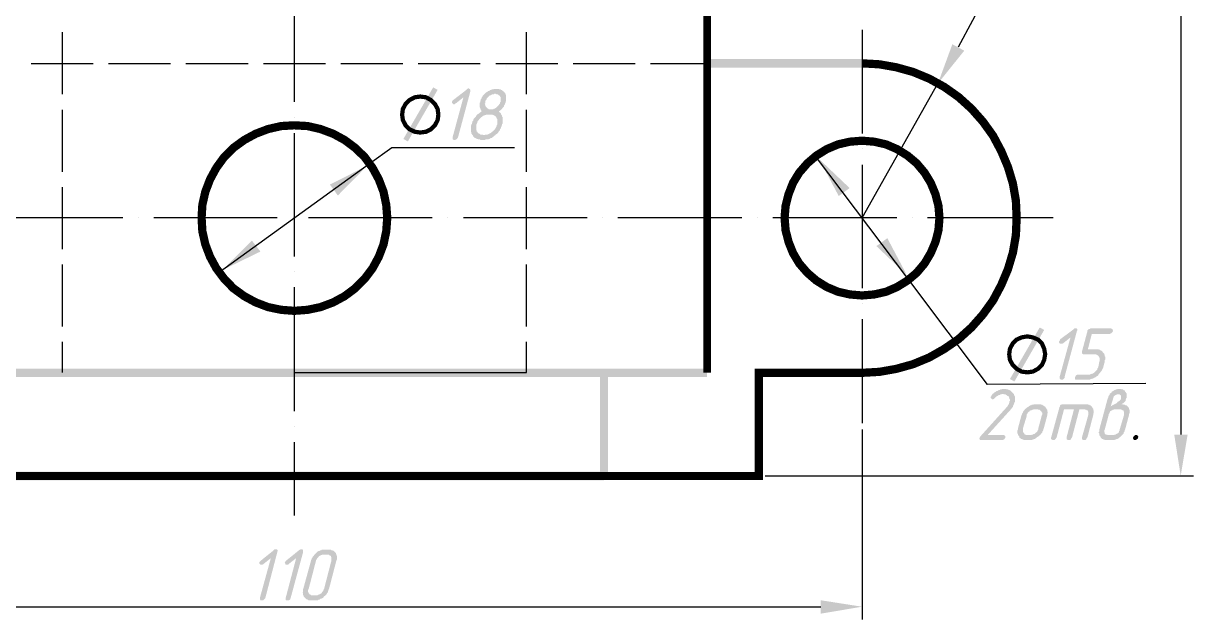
# Model space of a CAD drawing. Header units: millimetres. Extents: x -170 to 957, y 8 to 306.
# Drawn here: x -106.7 to 6.7, y 44.6 to 102.4 of the extents above; entities that cross this region are included whole.
import ezdxf

# ---------------------------------------------------------------- set-up
doc = ezdxf.new("R2010")
doc.units = ezdxf.units.MM

msp = doc.modelspace()

# ---------------------------------------------------------------- hatches: boundary and pattern name
at = {"transparency": 33554687}
for points in [[(-64.572, 91.314), (-64.62, 91.266), (-64.668, 91.169), (-64.717, 91.121), (-64.765, 91.121), (-64.861, 91.073), (-64.909, 91.073), (-64.957, 91.073), (-65.053, 91.121), (-65.053, 91.121), (-65.101, 91.169), (-65.101, 91.266), (-65.101, 91.314), (-64.043, 95.21), (-64.765, 94.632), (-64.861, 94.584), (-64.909, 94.536), (-64.957, 94.536), (-65.005, 94.536), (-65.053, 94.584), (-65.101, 94.632), (-65.149, 94.681), (-65.149, 94.729), (-65.149, 94.777), (-65.101, 94.873), (-65.053, 94.921), (-65.005, 94.969), (-63.755, 95.931), (-63.706, 95.979), (-63.658, 96.027), (-63.562, 96.075), (-63.514, 96.075), (-63.466, 96.027), (-63.418, 96.027), (-63.418, 95.979), (-63.37, 95.931), (-63.37, 95.883), (-63.37, 95.787), (-63.37, 95.787)], [(-5.796, 68.082), (-5.796, 67.986), (-5.844, 67.938), (-5.892, 67.89), (-5.94, 67.842), (-6.037, 67.842), (-6.085, 67.842), (-6.181, 67.842), (-6.229, 67.89), (-6.229, 67.89), (-6.277, 67.938), (-6.277, 67.986), (-6.277, 68.082), (-5.219, 71.93), (-5.94, 71.353), (-6.037, 71.305), (-6.085, 71.305), (-6.133, 71.305), (-6.181, 71.305), (-6.277, 71.353), (-6.277, 71.353), (-6.325, 71.449), (-6.325, 71.497), (-6.325, 71.545), (-6.277, 71.593), (-6.229, 71.69), (-6.229, 71.738), (-4.93, 72.7), (-4.882, 72.748), (-4.834, 72.796), (-4.738, 72.796), (-4.69, 72.796), (-4.642, 72.796), (-4.594, 72.748), (-4.594, 72.748), (-4.545, 72.7), (-4.545, 72.603), (-4.594, 72.555), (-4.594, 72.555)], [(-3.151, 72.267), (-3.535, 70.776), (-2.814, 70.776), (-2.766, 70.776), (-2.67, 70.776), (-2.622, 70.776), (-2.525, 70.776), (-2.477, 70.728), (-2.429, 70.728), (-2.381, 70.728), (-2.333, 70.679), (-2.237, 70.631), (-2.189, 70.631), (-2.141, 70.583), (-2.092, 70.535), (-2.092, 70.487), (-2.044, 70.439), (-1.996, 70.391), (-1.948, 70.343), (-1.948, 70.295), (-1.9, 70.199), (-1.9, 70.15), (-1.9, 70.102), (-1.852, 70.054), (-1.852, 69.958), (-1.852, 69.91), (-1.852, 69.814), (-1.852, 69.766), (-1.9, 69.718), (-1.9, 69.621), (-1.9, 69.573), (-2.044, 69.044), (-2.044, 68.996), (-2.092, 68.9), (-2.141, 68.852), (-2.141, 68.804), (-2.189, 68.707), (-2.237, 68.659), (-2.285, 68.611), (-2.333, 68.515), (-2.381, 68.467), (-2.429, 68.419), (-2.477, 68.371), (-2.525, 68.275), (-2.573, 68.226), (-2.622, 68.178), (-2.718, 68.13), (-2.766, 68.082), (-2.862, 68.034), (-2.91, 68.034), (-2.958, 67.986), (-3.054, 67.938), (-3.103, 67.938), (-3.199, 67.89), (-3.247, 67.89), (-3.343, 67.842), (-3.391, 67.842), (-3.487, 67.842), (-3.535, 67.842), (-3.632, 67.842), (-4.594, 67.842), (-4.69, 67.842), (-4.738, 67.842), (-4.786, 67.89), (-4.786, 67.938), (-4.786, 68.034), (-4.786, 68.082), (-4.738, 68.13), (-4.69, 68.226), (-4.69, 68.226), (-4.642, 68.275), (-4.545, 68.323), (-4.497, 68.323), (-4.449, 68.323), (-3.487, 68.323), (-3.391, 68.323), (-3.343, 68.323), (-3.247, 68.371), (-3.199, 68.371), (-3.103, 68.419), (-3.054, 68.419), (-3.006, 68.467), (-2.91, 68.515), (-2.91, 68.515), (-2.862, 68.563), (-2.766, 68.659), (-2.718, 68.707), (-2.67, 68.756), (-2.622, 68.804), (-2.622, 68.9), (-2.573, 68.948), (-2.525, 69.044), (-2.525, 69.044), (-2.429, 69.573), (-2.381, 69.621), (-2.381, 69.718), (-2.381, 69.766), (-2.381, 69.814), (-2.381, 69.91), (-2.429, 69.958), (-2.429, 70.006), (-2.477, 70.054), (-2.477, 70.102), (-2.525, 70.15), (-2.573, 70.199), (-2.622, 70.199), (-2.67, 70.247), (-2.718, 70.247), (-2.766, 70.295), (-2.862, 70.295), (-2.91, 70.295), (-2.958, 70.295), (-3.92, 70.295), (-4.016, 70.295), (-4.064, 70.343), (-4.113, 70.343), (-4.113, 70.391), (-4.113, 70.487), (-4.113, 70.535), (-4.113, 70.535), (-3.583, 72.507), (-3.583, 72.603), (-3.535, 72.652), (-3.487, 72.7), (-3.439, 72.748), (-3.343, 72.748), (-3.295, 72.796), (-3.295, 72.796), (-1.275, 72.796), (-1.227, 72.748), (-1.179, 72.748), (-1.13, 72.7), (-1.13, 72.652), (-1.082, 72.555), (-1.13, 72.507), (-1.13, 72.459), (-1.179, 72.411), (-1.227, 72.363), (-1.275, 72.315), (-1.323, 72.315), (-1.419, 72.267), (-1.419, 72.267)], [(-10.943, 65.004), (-13.251, 62.455), (-11.712, 62.455), (-11.664, 62.455), (-11.568, 62.407), (-11.568, 62.407), (-11.52, 62.31), (-11.52, 62.262), (-11.52, 62.214), (-11.568, 62.166), (-11.616, 62.07), (-11.616, 62.07), (-11.712, 62.022), (-11.76, 61.974), (-11.856, 61.974), (-11.856, 61.974), (-13.828, 61.974), (-13.925, 61.974), (-13.973, 61.974), (-14.021, 62.022), (-14.021, 62.07), (-14.069, 62.118), (-14.021, 62.166), (-14.021, 62.214), (-13.973, 62.31), (-13.925, 62.358), (-11.327, 65.244), (-11.279, 65.341), (-11.231, 65.389), (-11.183, 65.485), (-11.183, 65.533), (-11.135, 65.629), (-11.135, 65.629), (-11.135, 65.725), (-11.087, 65.773), (-11.087, 65.822), (-11.087, 65.918), (-11.135, 65.966), (-11.135, 66.014), (-11.183, 66.11), (-11.183, 66.158), (-11.231, 66.206), (-11.279, 66.254), (-11.327, 66.254), (-11.375, 66.303), (-11.424, 66.351), (-11.472, 66.351), (-11.52, 66.399), (-11.568, 66.399), (-11.664, 66.399), (-11.712, 66.447), (-11.76, 66.447), (-11.856, 66.447), (-11.905, 66.399), (-12.001, 66.399), (-12.049, 66.351), (-12.145, 66.351), (-12.145, 66.351), (-12.241, 66.303), (-12.289, 66.254), (-12.385, 66.206), (-12.434, 66.158), (-12.482, 66.11), (-12.53, 66.062), (-12.578, 66.014), (-12.626, 65.966), (-12.77, 65.918), (-12.818, 65.918), (-12.866, 65.966), (-12.915, 66.014), (-12.963, 66.062), (-12.963, 66.11), (-12.963, 66.158), (-12.915, 66.206), (-12.866, 66.303), (-12.866, 66.303), (-12.818, 66.351), (-12.77, 66.447), (-12.674, 66.495), (-12.626, 66.543), (-12.578, 66.591), (-12.482, 66.639), (-12.434, 66.687), (-12.385, 66.735), (-12.289, 66.735), (-12.241, 66.784), (-12.145, 66.832), (-12.049, 66.832), (-12.001, 66.88), (-11.953, 66.88), (-11.905, 66.88), (-11.808, 66.928), (-11.808, 66.928), (-11.712, 66.928), (-11.664, 66.928), (-11.616, 66.928), (-11.52, 66.928), (-11.472, 66.928), (-11.375, 66.88), (-11.327, 66.88), (-11.279, 66.88), (-11.183, 66.832), (-11.135, 66.832), (-11.087, 66.784), (-11.039, 66.784), (-10.991, 66.735), (-10.943, 66.687), (-10.894, 66.639), (-10.846, 66.591), (-10.798, 66.543), (-10.798, 66.543), (-10.75, 66.495), (-10.702, 66.447), (-10.702, 66.399), (-10.654, 66.303), (-10.654, 66.254), (-10.606, 66.206), (-10.606, 66.158), (-10.606, 66.062), (-10.606, 66.014), (-10.606, 65.966), (-10.606, 65.87), (-10.606, 65.822), (-10.606, 65.725), (-10.606, 65.677), (-10.654, 65.629), (-10.654, 65.581), (-10.702, 65.485), (-10.702, 65.437), (-10.75, 65.341), (-10.798, 65.292), (-10.798, 65.196), (-10.846, 65.148), (-10.894, 65.1), (-10.943, 65.004)], [(-4.882, 64.956), (-5.844, 64.956), (-6.566, 62.214), (-6.614, 62.166), (-6.662, 62.07), (-6.71, 62.022), (-6.758, 61.974), (-6.854, 61.974), (-6.902, 61.974), (-6.95, 61.974), (-6.998, 62.022), (-7.047, 62.022), (-7.095, 62.07), (-7.095, 62.166), (-7.095, 62.214), (-6.277, 65.196), (-6.229, 65.244), (-6.229, 65.341), (-6.181, 65.389), (-6.133, 65.389), (-6.037, 65.437), (-5.988, 65.437), (-5.94, 65.437), (-3.728, 65.437), (-3.68, 65.437), (-3.583, 65.437), (-3.535, 65.437), (-3.487, 65.389), (-3.391, 65.389), (-3.343, 65.341), (-3.295, 65.341), (-3.247, 65.292), (-3.199, 65.244), (-3.151, 65.196), (-3.103, 65.148), (-3.103, 65.148), (-3.103, 65.1), (-3.054, 65.052), (-3.006, 65.004), (-3.006, 64.908), (-3.006, 64.86), (-2.958, 64.811), (-2.958, 64.763), (-2.958, 64.667), (-2.958, 64.619), (-3.006, 64.523), (-3.006, 64.475), (-3.006, 64.427), (-3.583, 62.214), (-3.632, 62.166), (-3.68, 62.07), (-3.728, 62.022), (-3.776, 61.974), (-3.872, 61.974), (-3.92, 61.974), (-3.968, 61.974), (-4.064, 62.022), (-4.064, 62.022), (-4.113, 62.07), (-4.113, 62.166), (-4.113, 62.214), (-3.487, 64.427), (-3.487, 64.523), (-3.487, 64.571), (-3.487, 64.667), (-3.487, 64.715), (-3.535, 64.763), (-3.535, 64.811), (-3.583, 64.86), (-3.632, 64.86), (-3.68, 64.908), (-3.776, 64.908), (-3.824, 64.956), (-3.872, 64.956), (-4.353, 64.956), (-5.075, 62.214), (-5.123, 62.166), (-5.171, 62.07), (-5.219, 62.022), (-5.267, 61.974), (-5.363, 61.974), (-5.411, 61.974), (-5.459, 61.974), (-5.507, 62.022), (-5.556, 62.022), (-5.604, 62.07), (-5.604, 62.166), (-5.604, 62.214)], [(0.842, 62.214), (0.89, 62.31), (0.938, 62.358), (0.986, 62.407), (1.034, 62.455), (1.13, 62.455), (1.178, 62.455), (1.226, 62.455), (1.274, 62.407), (1.323, 62.407), (1.323, 62.358), (1.371, 62.262), (1.323, 62.214), (1.323, 62.166), (1.274, 62.07), (1.226, 62.07), (1.178, 62.022), (1.082, 61.974), (1.034, 61.974), (0.938, 61.974), (0.89, 62.022), (0.89, 62.07), (0.842, 62.118), (0.842, 62.166), (0.842, 62.214)], [(-83.234, 46.678), (-83.283, 46.582), (-83.331, 46.534), (-83.379, 46.486), (-83.427, 46.438), (-83.523, 46.438), (-83.571, 46.438), (-83.619, 46.438), (-83.715, 46.438), (-83.715, 46.486), (-83.764, 46.534), (-83.764, 46.582), (-83.764, 46.678), (-82.705, 50.526), (-83.427, 49.949), (-83.523, 49.901), (-83.571, 49.901), (-83.619, 49.901), (-83.667, 49.901), (-83.715, 49.901), (-83.764, 49.949), (-83.812, 49.997), (-83.812, 50.093), (-83.812, 50.141), (-83.764, 50.19), (-83.715, 50.238), (-83.667, 50.286), (-82.417, 51.296), (-82.369, 51.344), (-82.321, 51.392), (-82.224, 51.392), (-82.176, 51.392), (-82.128, 51.392), (-82.08, 51.344), (-82.08, 51.344), (-82.032, 51.296), (-82.032, 51.2), (-82.08, 51.152), (-82.08, 51.103)], [(-80.781, 46.678), (-80.83, 46.582), (-80.83, 46.534), (-80.878, 46.486), (-80.974, 46.438), (-81.022, 46.438), (-81.07, 46.438), (-81.166, 46.438), (-81.214, 46.438), (-81.262, 46.486), (-81.262, 46.534), (-81.262, 46.582), (-81.262, 46.678), (-80.252, 50.526), (-80.974, 49.949), (-81.022, 49.901), (-81.118, 49.901), (-81.166, 49.901), (-81.214, 49.901), (-81.262, 49.901), (-81.311, 49.949), (-81.311, 49.997), (-81.359, 50.093), (-81.311, 50.141), (-81.311, 50.19), (-81.262, 50.238), (-81.214, 50.286), (-79.964, 51.296), (-79.868, 51.344), (-79.819, 51.392), (-79.771, 51.392), (-79.723, 51.392), (-79.675, 51.392), (-79.627, 51.344), (-79.579, 51.344), (-79.579, 51.296), (-79.579, 51.2), (-79.579, 51.152), (-79.579, 51.103)]]:
    msp.add_hatch(color=7, dxfattribs=at).paths.add_polyline_path(points)
h = msp.add_hatch(color=7, dxfattribs=at)
h.paths.add_polyline_path([(-61.398, 94.055), (-61.302, 94.055), (-61.253, 94.055), (-61.157, 94.055), (-61.109, 94.103), (-61.013, 94.103), (-60.965, 94.152), (-60.869, 94.2), (-60.821, 94.248), (-60.772, 94.296), (-60.724, 94.344), (-60.676, 94.392), (-60.628, 94.44), (-60.58, 94.536), (-60.532, 94.584), (-60.484, 94.632), (-60.484, 94.729), (-60.436, 94.777), (-60.436, 94.873), (-60.436, 94.921), (-60.436, 95.017), (-60.436, 95.065), (-60.436, 95.113), (-60.436, 95.21), (-60.484, 95.258), (-60.484, 95.306), (-60.532, 95.354), (-60.58, 95.402), (-60.628, 95.402), (-60.676, 95.45), (-60.724, 95.498), (-60.772, 95.498), (-60.821, 95.498), (-60.917, 95.546), (-60.965, 95.546), (-61.061, 95.546), (-61.109, 95.498), (-61.205, 95.498), (-61.253, 95.498), (-61.35, 95.45), (-61.398, 95.402), (-61.494, 95.402), (-61.542, 95.354), (-61.59, 95.306), (-61.638, 95.258), (-61.734, 95.162), (-61.783, 95.113), (-61.783, 95.065), (-61.831, 94.969), (-61.879, 94.921), (-61.927, 94.873), (-61.927, 94.777), (-61.927, 94.729), (-61.927, 94.632), (-61.975, 94.584), (-61.927, 94.488), (-61.927, 94.44), (-61.927, 94.392), (-61.879, 94.344), (-61.879, 94.296), (-61.831, 94.248), (-61.783, 94.2), (-61.734, 94.152), (-61.686, 94.103), (-61.638, 94.103), (-61.59, 94.055), (-61.542, 94.055), (-61.446, 94.055), (-61.398, 94.055)], flags=0)
h.paths.add_polyline_path([(-61.494, 93.526), (-61.59, 93.526), (-61.686, 93.526), (-61.734, 93.526), (-61.831, 93.526), (-61.879, 93.478), (-61.975, 93.478), (-62.023, 93.43), (-62.119, 93.43), (-62.167, 93.382), (-62.215, 93.334), (-62.312, 93.286), (-62.36, 93.238), (-62.408, 93.19), (-62.456, 93.141), (-62.504, 93.093), (-62.552, 92.997), (-62.6, 92.949), (-62.648, 92.901), (-62.696, 92.805), (-62.696, 92.757), (-62.745, 92.66), (-62.745, 92.612), (-62.793, 92.564), (-62.793, 92.468), (-62.793, 92.42), (-62.793, 92.324), (-62.793, 92.276), (-62.793, 92.228), (-62.793, 92.131), (-62.793, 92.083), (-62.793, 92.035), (-62.745, 91.987), (-62.745, 91.891), (-62.696, 91.891), (-62.696, 91.843), (-62.648, 91.795), (-62.6, 91.747), (-62.552, 91.698), (-62.504, 91.698), (-62.456, 91.65), (-62.408, 91.602), (-62.312, 91.602), (-62.264, 91.602), (-62.167, 91.602), (-62.119, 91.554), (-62.071, 91.554), (-61.975, 91.554), (-61.879, 91.602), (-61.831, 91.602), (-61.734, 91.602), (-61.686, 91.602), (-61.59, 91.65), (-61.542, 91.698), (-61.494, 91.698), (-61.398, 91.747), (-61.35, 91.795), (-61.302, 91.843), (-61.205, 91.891), (-61.157, 91.939), (-61.109, 91.987), (-61.061, 92.035), (-61.013, 92.083), (-60.965, 92.179), (-60.917, 92.228), (-60.869, 92.324), (-60.869, 92.372), (-60.821, 92.42), (-60.821, 92.516), (-60.772, 92.564), (-60.772, 92.612), (-60.772, 92.709), (-60.772, 92.757), (-60.772, 92.853), (-60.772, 92.901), (-60.772, 92.997), (-60.772, 93.045), (-60.772, 93.093), (-60.821, 93.141), (-60.821, 93.19), (-60.869, 93.238), (-60.869, 93.286), (-60.917, 93.334), (-60.965, 93.382), (-61.013, 93.43), (-61.061, 93.43), (-61.109, 93.478), (-61.157, 93.478), (-61.253, 93.526), (-61.302, 93.526), (-61.35, 93.526), (-61.446, 93.526), (-61.494, 93.526)], flags=0)
h.paths.add_polyline_path([(-60.628, 93.815), (-60.58, 93.767), (-60.532, 93.767), (-60.484, 93.719), (-60.436, 93.671), (-60.388, 93.622), (-60.388, 93.574), (-60.34, 93.478), (-60.292, 93.43), (-60.292, 93.382), (-60.292, 93.334), (-60.243, 93.286), (-60.243, 93.238), (-60.243, 93.141), (-60.243, 93.093), (-60.243, 93.045), (-60.243, 92.949), (-60.243, 92.901), (-60.243, 92.805), (-60.243, 92.757), (-60.243, 92.66), (-60.292, 92.612), (-60.292, 92.564), (-60.34, 92.468), (-60.34, 92.42), (-60.388, 92.324), (-60.388, 92.276), (-60.436, 92.179), (-60.484, 92.131), (-60.484, 92.083), (-60.532, 91.987), (-60.58, 91.939), (-60.628, 91.891), (-60.676, 91.795), (-60.724, 91.747), (-60.772, 91.698), (-60.821, 91.65), (-60.917, 91.602), (-60.917, 91.554), (-61.013, 91.506), (-61.061, 91.458), (-61.109, 91.41), (-61.205, 91.362), (-61.253, 91.314), (-61.302, 91.266), (-61.398, 91.266), (-61.446, 91.218), (-61.542, 91.169), (-61.59, 91.169), (-61.638, 91.121), (-61.734, 91.121), (-61.831, 91.121), (-61.879, 91.121), (-61.975, 91.073), (-62.023, 91.073), (-62.119, 91.073), (-62.167, 91.073), (-62.264, 91.073), (-62.312, 91.073), (-62.408, 91.073), (-62.456, 91.121), (-62.552, 91.121), (-62.6, 91.121), (-62.648, 91.169), (-62.745, 91.169), (-62.793, 91.218), (-62.841, 91.218), (-62.889, 91.266), (-62.937, 91.266), (-62.985, 91.314), (-63.033, 91.362), (-63.081, 91.41), (-63.129, 91.458), (-63.129, 91.506), (-63.177, 91.554), (-63.226, 91.602), (-63.226, 91.65), (-63.274, 91.698), (-63.274, 91.747), (-63.274, 91.795), (-63.322, 91.891), (-63.322, 91.939), (-63.322, 91.987), (-63.322, 92.083), (-63.322, 92.131), (-63.322, 92.228), (-63.322, 92.276), (-63.322, 92.324), (-63.322, 92.42), (-63.274, 92.516), (-63.274, 92.564), (-63.226, 92.612), (-63.226, 92.709), (-63.177, 92.757), (-63.177, 92.853), (-63.129, 92.901), (-63.081, 92.997), (-63.081, 93.045), (-63.033, 93.141), (-62.985, 93.19), (-62.937, 93.238), (-62.889, 93.286), (-62.841, 93.334), (-62.793, 93.43), (-62.745, 93.478), (-62.696, 93.526), (-62.648, 93.574), (-62.552, 93.622), (-62.504, 93.671), (-62.456, 93.719), (-62.36, 93.767), (-62.312, 93.815), (-62.264, 93.815), (-62.312, 93.863), (-62.312, 93.911), (-62.36, 94.007), (-62.408, 94.055), (-62.408, 94.103), (-62.408, 94.152), (-62.456, 94.248), (-62.456, 94.248), (-62.456, 94.344), (-62.456, 94.392), (-62.456, 94.488), (-62.456, 94.536), (-62.456, 94.584), (-62.456, 94.681), (-62.408, 94.729), (-62.408, 94.777), (-62.408, 94.873), (-62.36, 94.921), (-62.36, 95.017), (-62.312, 95.065), (-62.264, 95.162), (-62.264, 95.21), (-62.215, 95.258), (-62.167, 95.354), (-62.119, 95.402), (-62.071, 95.45), (-62.023, 95.498), (-61.927, 95.594), (-61.879, 95.643), (-61.879, 95.643), (-61.831, 95.691), (-61.734, 95.739), (-61.686, 95.787), (-61.638, 95.835), (-61.542, 95.835), (-61.494, 95.883), (-61.446, 95.931), (-61.35, 95.931), (-61.302, 95.979), (-61.205, 95.979), (-61.157, 95.979), (-61.061, 96.027), (-61.013, 96.027), (-60.917, 96.027), (-60.869, 96.027), (-60.772, 96.027), (-60.724, 96.027), (-60.628, 96.027), (-60.58, 95.979), (-60.484, 95.979), (-60.436, 95.979), (-60.388, 95.931), (-60.34, 95.931), (-60.292, 95.883), (-60.243, 95.835), (-60.195, 95.787), (-60.147, 95.787), (-60.099, 95.739), (-60.051, 95.691), (-60.051, 95.643), (-60.003, 95.594), (-59.955, 95.546), (-59.955, 95.45), (-59.907, 95.402), (-59.907, 95.354), (-59.907, 95.306), (-59.907, 95.21), (-59.907, 95.162), (-59.907, 95.065), (-59.907, 95.017), (-59.907, 94.969), (-59.907, 94.873), (-59.955, 94.777), (-59.955, 94.777), (-59.955, 94.729), (-60.003, 94.632), (-60.003, 94.584), (-60.051, 94.488), (-60.099, 94.44), (-60.099, 94.344), (-60.147, 94.296), (-60.195, 94.248), (-60.243, 94.2), (-60.292, 94.103), (-60.34, 94.055), (-60.388, 94.007), (-60.436, 93.959), (-60.532, 93.911), (-60.58, 93.863), (-60.628, 93.815)], flags=0)
h = msp.add_hatch(color=7, dxfattribs=at)
h.paths.add_polyline_path([(-0.457, 62.984), (-0.024, 64.427), (-0.024, 64.523), (-0.024, 64.571), (-0.024, 64.667), (-0.024, 64.715), (-0.072, 64.763), (-0.072, 64.811), (-0.12, 64.86), (-0.169, 64.86), (-0.217, 64.908), (-0.265, 64.908), (-0.361, 64.956), (-0.409, 64.956), (-0.89, 64.956), (-0.986, 64.956), (-1.034, 64.908), (-1.13, 64.908), (-1.179, 64.86), (-1.275, 64.811), (-1.275, 64.811), (-1.371, 64.763), (-1.419, 64.667), (-1.419, 64.619), (-1.467, 64.571), (-1.467, 64.523), (-1.515, 64.475), (-1.515, 64.427), (-1.9, 62.984), (-1.948, 62.888), (-1.948, 62.839), (-1.948, 62.743), (-1.9, 62.695), (-1.9, 62.647), (-1.9, 62.599), (-1.852, 62.551), (-1.804, 62.503), (-1.756, 62.503), (-1.66, 62.503), (-1.66, 62.455), (-1.563, 62.455), (-1.563, 62.455), (-1.082, 62.455), (-0.986, 62.455), (-0.938, 62.503), (-0.842, 62.503), (-0.794, 62.551), (-0.698, 62.599), (-0.698, 62.599), (-0.601, 62.647), (-0.553, 62.695), (-0.505, 62.791), (-0.505, 62.839), (-0.457, 62.888), (-0.457, 62.984)], flags=0)
h.paths.add_polyline_path([(-1.323, 65.244), (-1.082, 65.389), (-0.698, 65.581), (-0.649, 65.677), (-0.553, 65.725), (-0.505, 65.773), (-0.457, 65.773), (-0.409, 65.87), (-0.361, 65.918), (-0.313, 65.966), (-0.313, 66.014), (-0.313, 66.11), (-0.313, 66.158), (-0.313, 66.254), (-0.313, 66.303), (-0.361, 66.303), (-0.409, 66.351), (-0.457, 66.399), (-0.505, 66.399), (-0.601, 66.399), (-0.601, 66.399), (-0.698, 66.399), (-0.746, 66.399), (-0.794, 66.351), (-0.89, 66.351), (-0.89, 66.303), (-0.986, 66.254), (-1.034, 66.206), (-1.034, 66.158), (-1.082, 66.062), (-1.082, 66.014)], flags=0)
h.paths.add_polyline_path([(-0.265, 65.437), (-0.217, 65.437), (-0.12, 65.437), (-0.072, 65.389), (0.024, 65.389), (0.072, 65.389), (0.12, 65.341), (0.216, 65.341), (0.264, 65.292), (0.312, 65.244), (0.312, 65.196), (0.361, 65.196), (0.409, 65.148), (0.409, 65.1), (0.457, 65.052), (0.457, 64.956), (0.505, 64.908), (0.505, 64.86), (0.505, 64.811), (0.505, 64.715), (0.505, 64.667), (0.505, 64.571), (0.457, 64.523), (0.457, 64.427), (0.072, 62.984), (0.024, 62.888), (0.024, 62.839), (-0.024, 62.743), (-0.072, 62.695), (-0.072, 62.599), (-0.12, 62.551), (-0.169, 62.503), (-0.217, 62.455), (-0.313, 62.358), (-0.361, 62.31), (-0.409, 62.262), (-0.409, 62.262), (-0.505, 62.214), (-0.553, 62.166), (-0.601, 62.118), (-0.698, 62.07), (-0.746, 62.07), (-0.842, 62.022), (-0.89, 62.022), (-0.986, 61.974), (-1.034, 61.974), (-1.13, 61.974), (-1.179, 61.974), (-1.179, 61.974), (-1.708, 61.974), (-1.756, 61.974), (-1.852, 61.974), (-1.9, 61.974), (-1.948, 62.022), (-1.996, 62.022), (-2.092, 62.07), (-2.141, 62.07), (-2.189, 62.118), (-2.237, 62.166), (-2.285, 62.214), (-2.285, 62.262), (-2.333, 62.31), (-2.381, 62.358), (-2.381, 62.407), (-2.429, 62.455), (-2.429, 62.551), (-2.429, 62.599), (-2.477, 62.647), (-2.477, 62.743), (-2.429, 62.791), (-2.429, 62.888), (-2.429, 62.936), (-2.429, 62.984), (-1.611, 66.014), (-1.563, 66.11), (-1.563, 66.158), (-1.515, 66.254), (-1.467, 66.303), (-1.419, 66.399), (-1.419, 66.447), (-1.371, 66.495), (-1.275, 66.543), (-1.227, 66.639), (-1.179, 66.687), (-1.13, 66.687), (-1.082, 66.735), (-0.986, 66.784), (-0.938, 66.832), (-0.89, 66.832), (-0.794, 66.88), (-0.746, 66.88), (-0.649, 66.928), (-0.601, 66.928), (-0.505, 66.928), (-0.457, 66.928), (-0.409, 66.928), (-0.313, 66.928), (-0.265, 66.88), (-0.217, 66.88), (-0.12, 66.88), (-0.072, 66.832), (-0.024, 66.784), (0.024, 66.784), (0.072, 66.735), (0.072, 66.687), (0.12, 66.639), (0.168, 66.591), (0.168, 66.543), (0.216, 66.495), (0.216, 66.447), (0.216, 66.351), (0.216, 66.303), (0.216, 66.254), (0.216, 66.158), (0.216, 66.062), (0.168, 66.014), (0.168, 65.966), (0.12, 65.87), (0.12, 65.773), (0.072, 65.725), (0.024, 65.677), (0.024, 65.677), (-0.024, 65.629), (-0.072, 65.581), (-0.12, 65.533), (-0.217, 65.485), (-0.265, 65.437)], flags=0)
h = msp.add_hatch(color=7, dxfattribs=at)
h.paths.add_polyline_path([(-7.816, 63.08), (-7.864, 62.984), (-7.864, 62.936), (-7.912, 62.839), (-7.96, 62.791), (-7.96, 62.695), (-8.009, 62.647), (-8.057, 62.599), (-8.105, 62.551), (-8.153, 62.455), (-8.249, 62.407), (-8.297, 62.358), (-8.345, 62.31), (-8.345, 62.31), (-8.441, 62.262), (-8.49, 62.214), (-8.538, 62.166), (-8.634, 62.118), (-8.682, 62.07), (-8.778, 62.07), (-8.826, 62.022), (-8.922, 62.022), (-8.971, 61.974), (-9.067, 61.974), (-9.115, 61.974), (-9.211, 61.974), (-9.211, 61.974), (-9.5, 61.974), (-9.596, 61.974), (-9.644, 61.974), (-9.74, 61.974), (-9.788, 62.022), (-9.836, 62.022), (-9.884, 62.07), (-9.981, 62.07), (-10.029, 62.118), (-10.077, 62.166), (-10.125, 62.166), (-10.173, 62.214), (-10.173, 62.262), (-10.173, 62.31), (-10.221, 62.358), (-10.269, 62.407), (-10.269, 62.455), (-10.317, 62.503), (-10.317, 62.551), (-10.365, 62.647), (-10.365, 62.695), (-10.365, 62.743), (-10.365, 62.839), (-10.365, 62.888), (-10.317, 62.984), (-10.317, 63.032), (-10.317, 63.08), (-9.981, 64.331), (-9.932, 64.427), (-9.932, 64.475), (-9.884, 64.571), (-9.836, 64.619), (-9.836, 64.667), (-9.788, 64.763), (-9.74, 64.811), (-9.692, 64.86), (-9.644, 64.956), (-9.596, 65.004), (-9.5, 65.052), (-9.451, 65.1), (-9.451, 65.1), (-9.403, 65.148), (-9.307, 65.196), (-9.259, 65.244), (-9.163, 65.292), (-9.115, 65.341), (-9.019, 65.341), (-8.971, 65.389), (-8.922, 65.389), (-8.826, 65.389), (-8.778, 65.437), (-8.682, 65.437), (-8.634, 65.437), (-8.586, 65.437), (-8.297, 65.437), (-8.201, 65.437), (-8.153, 65.437), (-8.105, 65.437), (-8.009, 65.389), (-7.96, 65.389), (-7.912, 65.341), (-7.864, 65.341), (-7.816, 65.292), (-7.768, 65.244), (-7.72, 65.244), (-7.672, 65.196), (-7.624, 65.148), (-7.624, 65.1), (-7.576, 65.052), (-7.528, 65.004), (-7.528, 64.956), (-7.479, 64.908), (-7.479, 64.86), (-7.479, 64.763), (-7.431, 64.715), (-7.431, 64.667), (-7.431, 64.571), (-7.479, 64.523), (-7.479, 64.427), (-7.479, 64.379), (-7.479, 64.331)], flags=0)
h.paths.add_polyline_path([(-8.345, 63.08), (-8.009, 64.331), (-7.96, 64.427), (-7.96, 64.475), (-7.96, 64.571), (-7.96, 64.619), (-8.009, 64.667), (-8.009, 64.715), (-8.057, 64.763), (-8.105, 64.811), (-8.153, 64.86), (-8.201, 64.908), (-8.249, 64.908), (-8.297, 64.908), (-8.393, 64.956), (-8.441, 64.956), (-8.73, 64.956), (-8.778, 64.956), (-8.874, 64.908), (-8.922, 64.908), (-9.019, 64.86), (-9.067, 64.86), (-9.163, 64.811), (-9.163, 64.763), (-9.259, 64.715), (-9.307, 64.667), (-9.355, 64.619), (-9.403, 64.523), (-9.451, 64.475), (-9.451, 64.379), (-9.451, 64.331), (-9.836, 63.08), (-9.836, 62.984), (-9.836, 62.936), (-9.836, 62.839), (-9.836, 62.791), (-9.788, 62.743), (-9.788, 62.695), (-9.74, 62.647), (-9.692, 62.599), (-9.692, 62.551), (-9.596, 62.503), (-9.548, 62.503), (-9.5, 62.455), (-9.451, 62.455), (-9.403, 62.455), (-9.067, 62.455), (-9.019, 62.455), (-8.922, 62.503), (-8.874, 62.503), (-8.826, 62.551), (-8.73, 62.551), (-8.682, 62.599), (-8.634, 62.647), (-8.586, 62.695), (-8.49, 62.743), (-8.441, 62.791), (-8.393, 62.888), (-8.393, 62.936), (-8.345, 62.984), (-8.345, 63.08)], flags=0)
h = msp.add_hatch(color=7, dxfattribs=at)
h.paths.add_polyline_path([(-77.078, 47.496), (-77.126, 47.448), (-77.126, 47.352), (-77.174, 47.304), (-77.174, 47.207), (-77.222, 47.159), (-77.27, 47.111), (-77.318, 47.015), (-77.366, 46.967), (-77.415, 46.919), (-77.463, 46.871), (-77.559, 46.823), (-77.607, 46.726), (-77.607, 46.726), (-77.655, 46.678), (-77.751, 46.63), (-77.799, 46.582), (-77.896, 46.582), (-77.944, 46.534), (-77.992, 46.486), (-78.088, 46.486), (-78.136, 46.438), (-78.232, 46.438), (-78.28, 46.438), (-78.376, 46.438), (-78.425, 46.438), (-78.473, 46.438), (-78.761, 46.438), (-78.857, 46.438), (-78.906, 46.438), (-78.954, 46.438), (-79.05, 46.438), (-79.098, 46.486), (-79.146, 46.486), (-79.194, 46.534), (-79.242, 46.534), (-79.29, 46.582), (-79.338, 46.63), (-79.387, 46.678), (-79.435, 46.726), (-79.435, 46.726), (-79.483, 46.775), (-79.531, 46.823), (-79.531, 46.871), (-79.579, 46.967), (-79.579, 47.015), (-79.579, 47.063), (-79.579, 47.111), (-79.627, 47.207), (-79.579, 47.256), (-79.579, 47.352), (-79.579, 47.4), (-79.579, 47.496), (-79.579, 47.496), (-78.809, 50.286), (-78.809, 50.334), (-78.761, 50.43), (-78.761, 50.478), (-78.713, 50.526), (-78.665, 50.622), (-78.617, 50.671), (-78.569, 50.719), (-78.521, 50.815), (-78.473, 50.863), (-78.425, 50.911), (-78.376, 50.959), (-78.28, 51.055), (-78.28, 51.055), (-78.232, 51.103), (-78.184, 51.152), (-78.088, 51.2), (-78.04, 51.2), (-77.944, 51.248), (-77.896, 51.296), (-77.799, 51.296), (-77.751, 51.344), (-77.703, 51.344), (-77.607, 51.344), (-77.559, 51.344), (-77.463, 51.344), (-77.463, 51.344), (-77.126, 51.344), (-77.078, 51.344), (-76.982, 51.344), (-76.934, 51.344), (-76.885, 51.344), (-76.837, 51.296), (-76.741, 51.296), (-76.693, 51.248), (-76.645, 51.248), (-76.597, 51.2), (-76.549, 51.152), (-76.501, 51.103), (-76.453, 51.055), (-76.453, 51.055), (-76.404, 51.007), (-76.404, 50.959), (-76.356, 50.911), (-76.356, 50.815), (-76.308, 50.767), (-76.308, 50.719), (-76.308, 50.622), (-76.308, 50.574), (-76.308, 50.526), (-76.308, 50.43), (-76.308, 50.382), (-76.356, 50.286), (-76.356, 50.286)], flags=0)
h.paths.add_polyline_path([(-77.559, 47.496), (-76.837, 50.286), (-76.837, 50.334), (-76.837, 50.43), (-76.837, 50.478), (-76.837, 50.526), (-76.837, 50.622), (-76.885, 50.671), (-76.885, 50.719), (-76.934, 50.767), (-76.982, 50.767), (-77.03, 50.815), (-77.078, 50.863), (-77.174, 50.863), (-77.222, 50.863), (-77.27, 50.863), (-77.559, 50.863), (-77.655, 50.863), (-77.703, 50.863), (-77.799, 50.815), (-77.847, 50.815), (-77.944, 50.767), (-77.992, 50.719), (-78.04, 50.719), (-78.088, 50.622), (-78.136, 50.574), (-78.184, 50.526), (-78.232, 50.478), (-78.28, 50.382), (-78.328, 50.334), (-78.328, 50.286), (-79.05, 47.496), (-79.098, 47.448), (-79.098, 47.352), (-79.098, 47.304), (-79.098, 47.256), (-79.05, 47.159), (-79.05, 47.111), (-79.002, 47.111), (-78.954, 47.015), (-78.906, 47.015), (-78.857, 46.967), (-78.809, 46.919), (-78.761, 46.919), (-78.665, 46.919), (-78.617, 46.919), (-78.328, 46.919), (-78.28, 46.919), (-78.184, 46.919), (-78.136, 46.967), (-78.04, 46.967), (-77.992, 47.015), (-77.896, 47.063), (-77.896, 47.063), (-77.799, 47.111), (-77.751, 47.207), (-77.703, 47.256), (-77.655, 47.304), (-77.607, 47.4), (-77.607, 47.448), (-77.559, 47.496)], flags=0)

# ---------------------------------------------------------------- linework, layer by layer
at = {"color": 7, "lineweight": 0, "transparency": 33554687}
for points, const_width in [([(-80.445, 158.507), (-40.427, 158.507), (-40.427, 68.515)], 0.77), ([(-125.417, 58.487), (-80.445, 58.487), (-35.425, 58.487), (-35.425, 68.491), (-25.42, 68.491), (-23.737, 68.587), (-22.101, 68.876), (-20.466, 69.333), (-18.903, 69.982), (-17.46, 70.8), (-16.065, 71.762), (-14.814, 72.892), (-13.708, 74.143), (-12.722, 75.513), (-11.929, 77.004), (-11.279, 78.544), (-10.798, 80.155), (-10.51, 81.838), (-10.438, 83.522), (-10.51, 85.181), (-10.798, 86.841), (-11.279, 88.452), (-11.929, 89.991), (-12.722, 91.482), (-13.708, 92.853), (-14.814, 94.103), (-16.065, 95.234), (-17.46, 96.22), (-18.903, 97.013), (-20.466, 97.663), (-22.101, 98.12), (-23.737, 98.408), (-25.42, 98.504)], 0.8)]:
    msp.add_lwpolyline(points, dxfattribs=dict(at, const_width=const_width))
at = {"color": 7, "lineweight": 25, "transparency": 33554687}
for points in [[(5.459, 154.515), (5.459, 62.503)], [(-22.053, 107.86), (-11.953, 107.86), (-16.089, 100.068)], [(-80.445, 106.753), (-80.445, 94.777)], [(-102.907, 95.498), (-102.907, 101.511)], [(-57.935, 95.498), (-57.935, 101.511)], [(-25.42, 101.751), (-25.42, 91.698)], [(-105.937, 98.48), (-99.925, 98.48)], [(-98.434, 98.48), (-92.421, 98.48)], [(-90.93, 98.48), (-84.918, 98.48)], [(-83.427, 98.48), (-77.415, 98.48)], [(-75.923, 98.48), (-69.911, 98.48)], [(-68.42, 98.48), (-62.408, 98.48)], [(-60.917, 98.48), (-54.904, 98.48)], [(-53.413, 98.48), (-47.401, 98.48)], [(-45.91, 98.48), (-40.427, 98.48)], [(-25.42, 83.522), (-18.061, 96.556)], [(-102.907, 87.995), (-102.907, 94.007)], [(-80.445, 93.286), (-80.445, 93.286)], [(-57.935, 87.995), (-57.935, 94.007)], [(-80.445, 91.747), (-80.445, 79.77)], [(-59.089, 90.304), (-70.969, 90.304), (-73.134, 88.764), (-87.708, 78.231)], [(-25.42, 90.207), (-25.42, 90.207)], [(2.092, 67.457), (-13.251, 67.361), (-20.899, 77.509), (-29.941, 89.486)], [(-25.42, 88.668), (-25.42, 76.692)], [(-102.907, 80.492), (-102.907, 86.504)], [(-57.935, 80.492), (-57.935, 86.504)], [(-97.039, 83.522), (-109.063, 83.522)], [(-95.548, 83.522), (-95.548, 83.522)], [(-82.08, 83.522), (-94.057, 83.522)], [(-80.541, 83.522), (-80.541, 83.522)], [(-67.073, 83.522), (-79.05, 83.522)], [(-65.582, 83.522), (-65.582, 83.522)], [(-52.067, 83.522), (-64.043, 83.522)], [(-50.576, 83.522), (-50.576, 83.522)], [(-37.06, 83.522), (-49.085, 83.522)], [(-35.569, 83.522), (-35.569, 83.522)], [(-22.053, 83.522), (-34.078, 83.522)], [(-20.562, 83.522), (-20.562, 83.522)], [(-6.902, 83.522), (-19.071, 83.522)], [(-102.907, 72.988), (-102.907, 79.001)], [(-80.445, 78.279), (-80.445, 78.279)], [(-57.935, 72.988), (-57.935, 79.001)], [(-80.445, 76.788), (-80.445, 64.763)], [(-25.42, 75.201), (-25.42, 75.201)], [(-25.42, 73.71), (-25.42, 63.609)], [(-102.907, 68.515), (-102.907, 71.497)], [(-80.445, 68.515), (-57.935, 68.515), (-57.935, 71.497)], [(-80.445, 63.272), (-80.445, 63.272)], [(-25.42, 62.984), (-25.42, 44.562)], [(-80.445, 61.781), (-80.445, 54.663)], [(-34.799, 58.511), (6.71, 58.511)], [(-131.429, 45.813), (-29.412, 45.813)]]:
    msp.add_lwpolyline(points, dxfattribs=at)
at = {"color": 7, "lineweight": 0, "transparency": 33554687}
for points, const_width in [([(-66.544, 92.997), (-66.472, 93.526), (-66.544, 94.079), (-66.809, 94.56), (-67.194, 94.945), (-67.675, 95.21), (-68.228, 95.282), (-68.757, 95.21), (-69.262, 94.945), (-69.647, 94.56), (-69.911, 94.079), (-69.983, 93.526), (-69.911, 92.997), (-69.647, 92.492), (-69.262, 92.107), (-68.757, 91.867), (-68.228, 91.795), (-67.675, 91.867), (-67.194, 92.107), (-66.809, 92.492)], 0.411), ([(-71.522, 82.223), (-71.426, 83.522), (-71.522, 84.772), (-71.787, 86.047), (-72.244, 87.249), (-72.845, 88.356), (-73.615, 89.414), (-74.529, 90.304), (-75.563, 91.073), (-76.669, 91.674), (-77.896, 92.131), (-79.146, 92.42), (-80.445, 92.492), (-81.695, 92.42), (-82.97, 92.131), (-84.172, 91.674), (-85.279, 91.073), (-86.337, 90.304), (-87.227, 89.414), (-87.996, 88.356), (-88.597, 87.249), (-89.054, 86.047), (-89.343, 84.772), (-89.415, 83.522), (-89.343, 82.223), (-89.054, 80.948), (-88.597, 79.746), (-87.996, 78.64), (-87.227, 77.606), (-86.337, 76.692), (-85.279, 75.922), (-84.172, 75.321), (-82.97, 74.864), (-81.695, 74.6), (-80.445, 74.503), (-79.146, 74.6), (-77.896, 74.864), (-76.669, 75.321), (-75.563, 75.922), (-74.529, 76.692), (-73.615, 77.606), (-72.845, 78.64), (-72.244, 79.746), (-71.787, 80.948)], 0.8), ([(-18.013, 82.319), (-17.917, 83.522), (-18.013, 84.676), (-18.302, 85.806), (-18.759, 86.913), (-19.36, 87.899), (-20.129, 88.813), (-21.019, 89.558), (-22.029, 90.183), (-23.087, 90.64), (-24.242, 90.905), (-25.42, 91.001), (-26.599, 90.905), (-27.753, 90.64), (-28.835, 90.183), (-29.845, 89.558), (-30.711, 88.813), (-31.505, 87.899), (-32.106, 86.913), (-32.539, 85.806), (-32.827, 84.676), (-32.924, 83.522), (-32.827, 82.319), (-32.539, 81.189), (-32.106, 80.107), (-31.505, 79.097), (-30.711, 78.183), (-29.845, 77.437), (-28.835, 76.812), (-27.753, 76.355), (-26.599, 76.091), (-25.42, 75.994), (-24.242, 76.091), (-23.087, 76.355), (-22.029, 76.812), (-21.019, 77.437), (-20.129, 78.183), (-19.36, 79.097), (-18.759, 80.107), (-18.302, 81.189)], 0.8), ([(-7.768, 69.742), (-7.672, 70.295), (-7.768, 70.824), (-7.984, 71.329), (-8.369, 71.714), (-8.874, 71.93), (-9.403, 72.026), (-9.957, 71.93), (-10.438, 71.714), (-10.822, 71.329), (-11.087, 70.824), (-11.159, 70.295), (-11.087, 69.742), (-10.822, 69.261), (-10.438, 68.876), (-9.957, 68.611), (-9.403, 68.539), (-8.874, 68.611), (-8.369, 68.876), (-7.984, 69.261)], 0.408)]:
    msp.add_lwpolyline(points, close=True, dxfattribs=dict(at, const_width=const_width))
at = {"color": 7, "lineweight": 25, "transparency": 33554687}
for centre, radius in [((-68.204, 93.55), 1.804), ((-80.421, 83.546), 9.018), ((-25.396, 83.546), 7.479), ((-9.379, 70.319), 1.804)]:
    msp.add_circle(centre, radius, dxfattribs=at)
at = {"color": 7, "transparency": 33554687}
for points in [[(-16.666, 100.356), (-15.512, 99.731), (-18.061, 96.556)], [(-40.427, 98.913), (-40.427, 98.096), (-25.42, 98.913)], [(-40.427, 98.096), (-25.42, 98.913), (-25.42, 98.096)], [(-69.863, 91.169), (-69.43, 90.929), (-66.977, 96.172)], [(-69.43, 90.929), (-66.977, 96.172), (-66.544, 95.931)], [(-76.982, 86.744), (-76.212, 85.686), (-73.374, 88.572)], [(-26.623, 86.408), (-27.681, 85.638), (-29.557, 89.197)], [(-84.533, 81.309), (-83.715, 80.251), (-87.371, 78.471)], [(-22.967, 81.55), (-24.025, 80.78), (-21.091, 77.99)], [(-11.087, 67.89), (-10.654, 67.649), (-8.201, 72.892)], [(-10.654, 67.649), (-8.201, 72.892), (-7.768, 72.652)], [(-40.427, 68.082), (-40.427, 68.9), (-120.415, 68.082)], [(-40.427, 68.9), (-120.415, 68.082), (-120.415, 68.9)], [(-50.816, 58.511), (-50.047, 58.511), (-50.816, 68.515)], [(-50.047, 58.511), (-50.816, 68.515), (-50.047, 68.515)], [(4.834, 62.503), (6.132, 62.503), (5.459, 58.511)], [(-80.445, 58.078), (-80.445, 58.895), (-110.41, 58.078)], [(-80.445, 58.895), (-110.41, 58.078), (-110.41, 58.895)], [(-80.445, 58.895), (-80.445, 58.078), (-50.431, 58.895)], [(-80.445, 58.078), (-50.431, 58.895), (-50.431, 58.078)], [(-29.412, 46.438), (-29.412, 45.139), (-25.42, 45.813)]]:
    msp.add_solid(points, dxfattribs=at)

doc.saveas('drawing.dxf')
